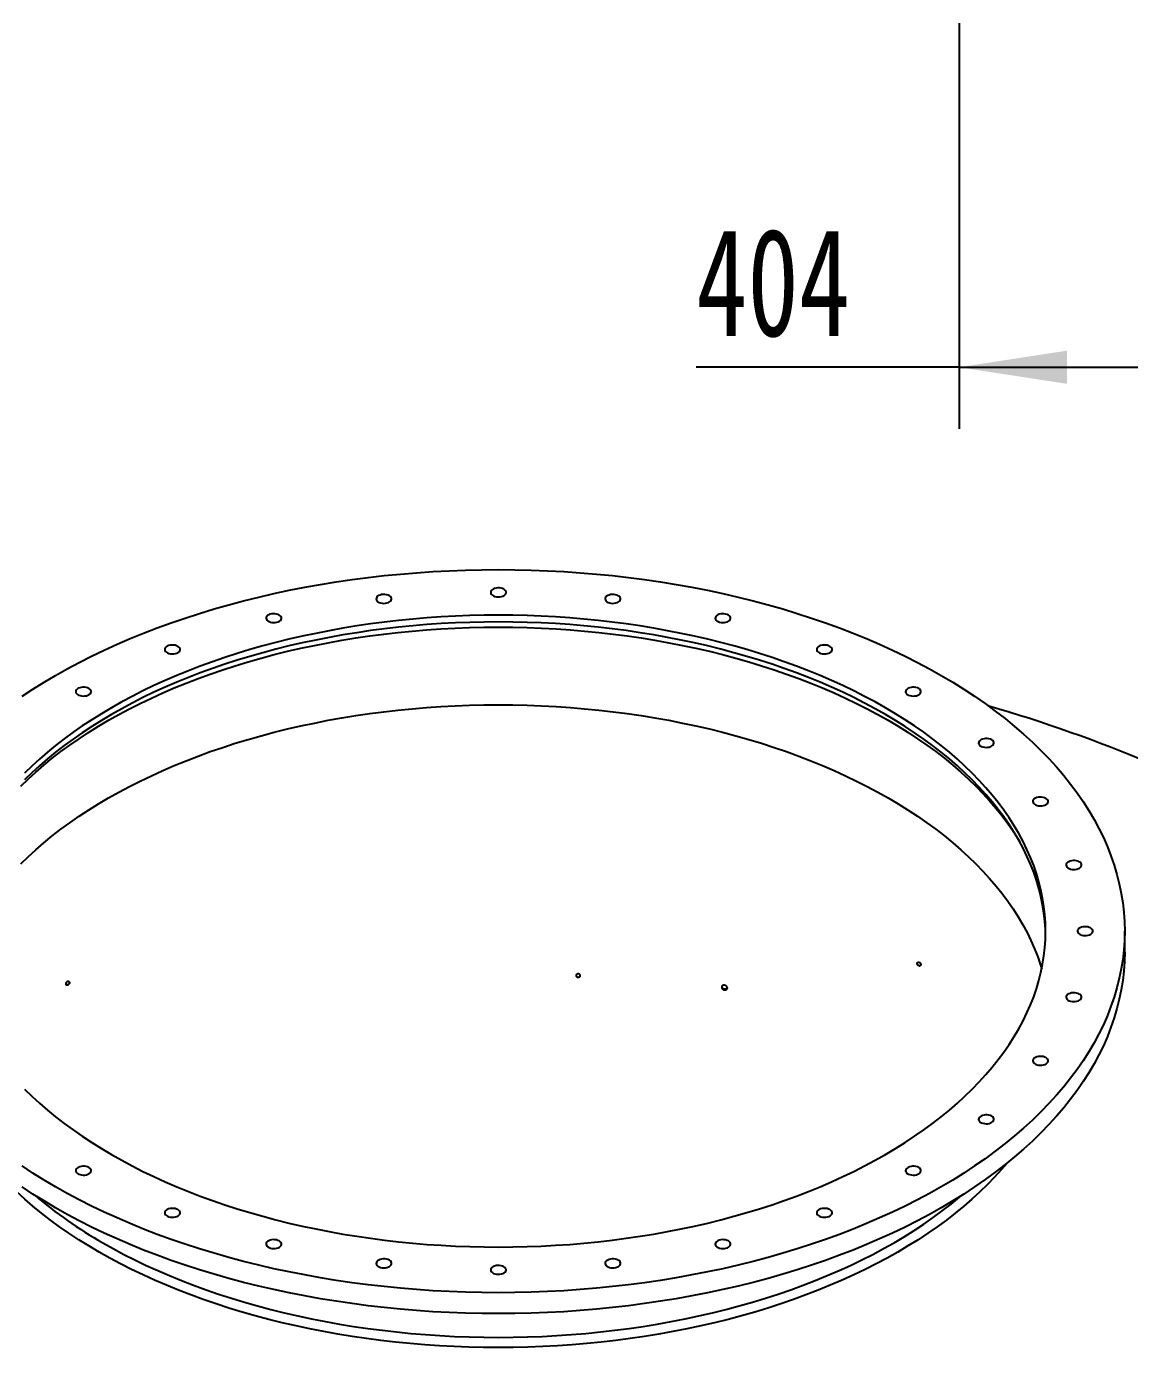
# Model space of a CAD drawing. Header units: millimetres. Extents: x 0 to 594, y 0 to 420.
# Drawn here: x 78.19 to 114.01, y 103.88 to 146.78 of the extents above; entities that cross this region are included whole.
import ezdxf

# ---------------------------------------------------------------- set-up
doc = ezdxf.new("R2010")
doc.units = ezdxf.units.MM
doc.layers.add('10', color=7, linetype='Continuous')
doc.styles.add('SLDTEXTSTYLE0', font='TXT', dxfattribs={"width": 0.7})
doc.dimstyles.new('SLDDIMSTYLE6', dxfattribs={"dimtxt": 3.5, "dimasz": 3.5, "dimexe": 0, "dimexo": 0.0625, "dimgap": 0.875, "dimtad": 2, "dimdec": 0, "dimlfac": 30, "dimrnd": 1e-09, "dimzin": 12, "dimdsep": 46, "dimtxsty": 'SLDTEXTSTYLE0', "dimsah": 1, "dimcen": 0.09, "dimadec": 0, "dimazin": 3, "dimtfac": 1, "dimtofl": 0, "dimtmove": 0, "dimatfit": 3, "dimfxl": 0, "dimfrac": 2, "dimtolj": 1, "dimtzin": 12, "dimarcsym": 0})

# ---------------------------------------------------------------- blocks, each defined once
blk = doc.blocks.new('_D_53')
at = {"layer": '10'}
for p, q in [((121.942, 150.389), (121.942, 133.711)), ((108.47, 146.879), (108.47, 133.711)), ((108.47, 135.711), (99.932, 135.711)), ((108.47, 135.711), (121.942, 135.711))]:
    blk.add_line(p, q, dxfattribs=at)
for points in [[(108.47, 135.711), (111.97, 135.172), (111.97, 136.249)], [(121.942, 135.711), (118.442, 136.249), (118.442, 135.172)]]:
    blk.add_solid(points, dxfattribs=at)
at = {"layer": '10', "insert": (99.932, 140.223), "char_height": 3.5, "attachment_point": 1, "style": 'SLDTEXTSTYLE0'}
blk.add_mtext('404', dxfattribs=at)

msp = doc.modelspace()

# ---------------------------------------------------------------- linework, layer by layer
at = {"color": 7, "linetype": 'Continuous', "lineweight": 25}
msp.add_line((113.8462, 116.723), (113.8462, 117.4034), dxfattribs=at)
at = {"color": 7, "linetype": 'Continuous', "lineweight": 25, "flags": 128}
for points in [[(78.0513, 125.0268), (78.4022, 125.2578), (78.7636, 125.4835), (79.135, 125.7036), (79.5163, 125.918), (79.9072, 126.1266), (80.3074, 126.3292), (80.7167, 126.5257), (81.1347, 126.716), (81.5612, 126.8998), (81.9959, 127.0772), (82.4385, 127.2479), (82.8887, 127.4119), (83.3462, 127.569), (83.8106, 127.7192), (84.2817, 127.8622), (84.7591, 127.9982), (85.2425, 128.1268), (85.7316, 128.2481), (86.226, 128.362), (86.7254, 128.4683), (87.2295, 128.5671), (87.7379, 128.6582), (88.2502, 128.7417), (88.7661, 128.8173), (89.2853, 128.8851), (89.8074, 128.9451), (90.332, 128.9971), (90.8588, 129.0412), (91.3874, 129.0773), (91.9175, 129.1054), (92.4487, 129.1255), (92.9806, 129.1376), (93.5128, 129.1416), (94.0451, 129.1376), (94.577, 129.1255), (95.1082, 129.1054), (95.6383, 129.0773), (96.1669, 129.0412), (96.6937, 128.9971), (97.2183, 128.9451), (97.7404, 128.8851), (98.2596, 128.8173), (98.7755, 128.7417), (99.2878, 128.6582), (99.7962, 128.5671), (100.3002, 128.4683), (100.7997, 128.362), (101.2941, 128.2481), (101.7832, 128.1268), (102.2666, 127.9982), (102.744, 127.8622), (103.2151, 127.7192), (103.6795, 127.569), (104.137, 127.4119), (104.5872, 127.2479), (105.0298, 127.0772), (105.4645, 126.8998), (105.891, 126.716), (106.309, 126.5257), (106.7183, 126.3292), (107.1185, 126.1266), (107.5094, 125.918), (107.8907, 125.7036), (108.2621, 125.4835), (108.6235, 125.2578), (108.9744, 125.0268), (109.3148, 124.7905), (109.6444, 124.5492), (109.9629, 124.303), (110.2701, 124.052), (110.5658, 123.7965), (110.8499, 123.5366), (111.122, 123.2725), (111.3821, 123.0044), (111.63, 122.7325), (111.8654, 122.4569), (112.0883, 122.1778), (112.2984, 121.8955), (112.4956, 121.61), (112.6799, 121.3217), (112.851, 121.0307), (113.0088, 120.7373), (113.1533, 120.4415), (113.2844, 120.1437), (113.4018, 119.8439), (113.5057, 119.5426), (113.5958, 119.2397), (113.6722, 118.9356), (113.7348, 118.6304), (113.7835, 118.3244), (113.8183, 118.0178), (113.8392, 117.7107), (113.8462, 117.4034), (113.8392, 117.0962), (113.8183, 116.7891), (113.7835, 116.4825), (113.7348, 116.1765), (113.6722, 115.8713), (113.5958, 115.5672), (113.5057, 115.2643), (113.4018, 114.9629), (113.2844, 114.6632), (113.1533, 114.3654), (113.0088, 114.0696), (112.851, 113.7761), (112.6799, 113.4852), (112.4956, 113.1969), (112.2984, 112.9114), (112.0883, 112.6291), (111.8654, 112.35), (111.63, 112.0744), (111.3821, 111.8025), (111.122, 111.5344), (110.8499, 111.2703), (110.5658, 111.0104), (110.2701, 110.7549), (109.9629, 110.5039), (109.6444, 110.2577), (109.3148, 110.0164), (108.9744, 109.7801), (108.6235, 109.5491), (108.2621, 109.3234), (107.8907, 109.1033), (107.5094, 108.8889), (107.1185, 108.6803), (106.7183, 108.4777), (106.309, 108.2812), (105.891, 108.0909), (105.4645, 107.9071), (105.0298, 107.7297), (104.5872, 107.559), (104.137, 107.395), (103.6795, 107.2379), (103.2151, 107.0877), (102.744, 106.9446), (102.2666, 106.8087), (101.7832, 106.6801), (101.2941, 106.5588), (100.7997, 106.4449), (100.3002, 106.3385), (99.7962, 106.2398), (99.2878, 106.1486), (98.7755, 106.0652), (98.2596, 105.9896), (97.7404, 105.9218), (97.2183, 105.8618), (96.6937, 105.8098), (96.1669, 105.7657), (95.6383, 105.7296), (95.1082, 105.7014), (94.577, 105.6813), (94.0451, 105.6693), (93.5128, 105.6653), (92.9806, 105.6693), (92.4487, 105.6813), (91.9175, 105.7014), (91.3874, 105.7296), (90.8588, 105.7657), (90.332, 105.8098), (89.8074, 105.8618), (89.2853, 105.9218), (88.7661, 105.9896), (88.2502, 106.0652), (87.7379, 106.1486), (87.2295, 106.2398), (86.7254, 106.3385), (86.226, 106.4449), (85.7316, 106.5588), (85.2425, 106.6801), (84.7591, 106.8087), (84.2817, 106.9446), (83.8106, 107.0877), (83.3462, 107.2379), (82.8887, 107.395), (82.4385, 107.559), (81.9959, 107.7297), (81.5612, 107.9071), (81.1347, 108.0909), (80.7167, 108.2812), (80.3074, 108.4777), (79.9072, 108.6803), (79.5163, 108.8889), (79.135, 109.1033)], [(89.9731, 128.2915), (89.931, 128.3111), (89.8826, 128.3249), (89.8301, 128.3325), (89.7761, 128.3333), (89.723, 128.3274), (89.6733, 128.3151), (89.6294, 128.2969), (89.5933, 128.2737), (89.5667, 128.2465), (89.5508, 128.2167), (89.5465, 128.1856), (89.5538, 128.1546), (89.5724, 128.1253), (89.6015, 128.099), (89.6397, 128.077), (89.6853, 128.0602), (89.736, 128.0494), (89.7896, 128.0452), (89.8435, 128.0477), (89.8952, 128.0569), (89.9422, 128.0722), (89.9825, 128.0931), (90.014, 128.1184), (90.0354, 128.1471), (90.0455, 128.1778), (90.0441, 128.2089), (90.031, 128.2392), (90.007, 128.2672), (89.9731, 128.2915)], [(93.6896, 128.5028), (93.6475, 128.5224), (93.5991, 128.5362), (93.5466, 128.5438), (93.4926, 128.5446), (93.4395, 128.5387), (93.3898, 128.5264), (93.3459, 128.5082), (93.3098, 128.485), (93.2832, 128.4578), (93.2673, 128.428), (93.2629, 128.3969), (93.2702, 128.3659), (93.2889, 128.3367), (93.318, 128.3104), (93.3562, 128.2883), (93.4018, 128.2715), (93.4525, 128.2607), (93.5061, 128.2565), (93.56, 128.259), (93.6116, 128.2682), (93.6587, 128.2836), (93.6989, 128.3044), (93.7305, 128.3297), (93.7518, 128.3584), (93.762, 128.3891), (93.7606, 128.4203), (93.7475, 128.4505), (93.7235, 128.4785), (93.6896, 128.5028)], [(97.4061, 128.2915), (97.364, 128.3111), (97.3155, 128.3249), (97.2631, 128.3325), (97.209, 128.3333), (97.1559, 128.3274), (97.1063, 128.3151), (97.0624, 128.2969), (97.0263, 128.2737), (96.9997, 128.2465), (96.9838, 128.2167), (96.9794, 128.1856), (96.9867, 128.1546), (97.0053, 128.1253), (97.0345, 128.099), (97.0727, 128.077), (97.1182, 128.0602), (97.169, 128.0494), (97.2225, 128.0452), (97.2764, 128.0477), (97.3281, 128.0569), (97.3752, 128.0722), (97.4154, 128.0931), (97.4469, 128.1184), (97.4683, 128.1471), (97.4785, 128.1778), (97.477, 128.2089), (97.464, 128.2392), (97.44, 128.2672), (97.4061, 128.2915)], [(106.0758, 124.6559), (105.7426, 124.8432), (105.4011, 125.0255), (105.0514, 125.2025), (104.6938, 125.3742), (104.3285, 125.5405), (103.9558, 125.7011), (103.576, 125.8561), (103.1893, 126.0053), (102.7959, 126.1485), (102.3962, 126.2858), (101.9904, 126.417), (101.5787, 126.542), (101.1616, 126.6608), (100.7392, 126.7732), (100.3119, 126.8792), (99.8798, 126.9787), (99.4435, 127.0716), (99.003, 127.1579), (98.5588, 127.2376), (98.1112, 127.3104), (97.6604, 127.3765), (97.2067, 127.4358), (96.7506, 127.4882), (96.2922, 127.5336), (95.8319, 127.5722), (95.37, 127.6037), (94.9068, 127.6283), (94.4427, 127.6459), (93.9779, 127.6564), (93.5128, 127.6599), (93.0478, 127.6564), (92.583, 127.6459), (92.1189, 127.6283), (91.6557, 127.6037), (91.1938, 127.5722), (90.7335, 127.5336), (90.2751, 127.4882), (89.8189, 127.4358), (89.3653, 127.3765), (88.9145, 127.3104), (88.4668, 127.2376), (88.0226, 127.1579), (87.5822, 127.0716), (87.1458, 126.9787), (86.7138, 126.8792), (86.2865, 126.7732), (85.8641, 126.6608), (85.4469, 126.542), (85.0353, 126.417), (84.6295, 126.2858), (84.2298, 126.1485), (83.8364, 126.0053), (83.4497, 125.8561), (83.0699, 125.7011), (82.6972, 125.5405), (82.3319, 125.3742), (81.9743, 125.2025), (81.6246, 125.0255), (81.2831, 124.8432), (80.9499, 124.6559), (80.6254, 124.4635), (80.3096, 124.2664), (80.003, 124.0645), (79.7055, 123.8581), (79.4176, 123.6472), (79.1393, 123.4321), (78.8709, 123.2128), (78.6125, 122.9895), (78.3643, 122.7624), (78.1265, 122.5317)], [(106.0758, 124.4381), (105.7426, 124.6255), (105.4011, 124.8078), (105.0514, 124.9848), (104.6938, 125.1565), (104.3285, 125.3227), (103.9558, 125.4834), (103.576, 125.6383), (103.1893, 125.7875), (102.7959, 125.9308), (102.3962, 126.0681), (101.9904, 126.1993), (101.5787, 126.3243), (101.1616, 126.443), (100.7392, 126.5555), (100.3119, 126.6615), (99.8798, 126.761), (99.4435, 126.8539), (99.003, 126.9402), (98.5588, 127.0198), (98.1112, 127.0927), (97.6604, 127.1588), (97.2067, 127.2181), (96.7506, 127.2704), (96.2922, 127.3159), (95.8319, 127.3544), (95.37, 127.386), (94.9068, 127.4106), (94.4427, 127.4281), (93.9779, 127.4387), (93.5128, 127.4422), (93.0478, 127.4387), (92.583, 127.4281), (92.1189, 127.4106), (91.6557, 127.386), (91.1938, 127.3544), (90.7335, 127.3159), (90.2751, 127.2704), (89.8189, 127.2181), (89.3653, 127.1588), (88.9145, 127.0927), (88.4668, 127.0198), (88.0226, 126.9402), (87.5822, 126.8539), (87.1458, 126.761), (86.7138, 126.6615), (86.2865, 126.5555), (85.8641, 126.443), (85.4469, 126.3243), (85.0353, 126.1993), (84.6295, 126.0681), (84.2298, 125.9308), (83.8364, 125.7875), (83.4497, 125.6383), (83.0699, 125.4834), (82.6972, 125.3227), (82.3319, 125.1565), (81.9743, 124.9848), (81.6246, 124.8078), (81.2831, 124.6255), (80.9499, 124.4381), (80.6254, 124.2458), (80.3096, 124.0486), (80.003, 123.8468), (79.7055, 123.6403), (79.4176, 123.4295), (79.1393, 123.2143), (78.8709, 122.995), (78.6125, 122.7718), (78.3643, 122.5447), (78.1265, 122.3139)], [(86.3995, 127.6657), (86.3574, 127.6853), (86.3089, 127.6991), (86.2565, 127.7067), (86.2024, 127.7075), (86.1493, 127.7016), (86.0997, 127.6893), (86.0558, 127.6711), (86.0197, 127.6478), (85.9931, 127.6207), (85.9772, 127.5909), (85.9728, 127.5597), (85.9801, 127.5288), (85.9988, 127.4995), (86.0279, 127.4732), (86.0661, 127.4512), (86.1116, 127.4344), (86.1624, 127.4236), (86.216, 127.4194), (86.2698, 127.4219), (86.3215, 127.4311), (86.3686, 127.4464), (86.4088, 127.4673), (86.4403, 127.4926), (86.4617, 127.5213), (86.4719, 127.5519), (86.4704, 127.5831), (86.4574, 127.6134), (86.4334, 127.6414), (86.3995, 127.6657)], [(100.9797, 127.6657), (100.9376, 127.6853), (100.8892, 127.6991), (100.8367, 127.7067), (100.7827, 127.7075), (100.7296, 127.7016), (100.6799, 127.6893), (100.636, 127.6711), (100.5999, 127.6478), (100.5733, 127.6207), (100.5574, 127.5909), (100.5531, 127.5597), (100.5604, 127.5288), (100.579, 127.4995), (100.6081, 127.4732), (100.6463, 127.4512), (100.6919, 127.4344), (100.7426, 127.4236), (100.7962, 127.4194), (100.8501, 127.4219), (100.9018, 127.4311), (100.9488, 127.4464), (100.989, 127.4673), (101.0206, 127.4926), (101.0419, 127.5213), (101.0521, 127.5519), (101.0507, 127.5831), (101.0376, 127.6134), (101.0136, 127.6414), (100.9797, 127.6657)], [(78.011, 122.1075), (78.2506, 122.34), (78.5006, 122.5687), (78.761, 122.7937), (79.0314, 123.0146), (79.3118, 123.2313), (79.6019, 123.4438), (79.9016, 123.6518), (80.2105, 123.8552), (80.5286, 124.0538), (80.8556, 124.2476), (81.1913, 124.4364), (81.5354, 124.62), (81.8877, 124.7984), (82.248, 124.9713), (82.616, 125.1388), (82.9915, 125.3007), (83.3742, 125.4568), (83.7638, 125.6071), (84.1601, 125.7515), (84.5628, 125.8898), (84.9717, 126.022), (85.3864, 126.1479), (85.8067, 126.2676), (86.2323, 126.3808), (86.6628, 126.4876), (87.0981, 126.5878), (87.5377, 126.6815), (87.9814, 126.7684), (88.429, 126.8487), (88.88, 126.9221), (89.3342, 126.9887), (89.7912, 127.0484), (90.2508, 127.1012), (90.7127, 127.147), (91.1764, 127.1858), (91.6418, 127.2176), (92.1084, 127.2423), (92.576, 127.26), (93.0443, 127.2706), (93.5128, 127.2742), (93.9814, 127.2706), (94.4497, 127.26), (94.9173, 127.2423), (95.3839, 127.2176), (95.8493, 127.1858), (96.313, 127.147), (96.7749, 127.1012), (97.2345, 127.0484), (97.6915, 126.9887), (98.1457, 126.9221), (98.5967, 126.8487), (99.0442, 126.7684), (99.488, 126.6815), (99.9276, 126.5878), (100.3629, 126.4876), (100.7934, 126.3808), (101.219, 126.2676), (101.6393, 126.1479), (102.054, 126.022), (102.4628, 125.8898), (102.8656, 125.7515), (103.2619, 125.6071), (103.6515, 125.4568), (104.0342, 125.3007), (104.4097, 125.1388), (104.7777, 124.9713), (105.138, 124.7984), (105.4903, 124.62), (105.8344, 124.4364), (106.1701, 124.2476)], [(83.106, 126.6494), (83.0639, 126.669), (83.0154, 126.6829), (82.963, 126.6904), (82.9089, 126.6912), (82.8558, 126.6854), (82.8062, 126.673), (82.7623, 126.6548), (82.7262, 126.6316), (82.6996, 126.6044), (82.6837, 126.5746), (82.6793, 126.5435), (82.6866, 126.5126), (82.7053, 126.4833), (82.7344, 126.457), (82.7726, 126.4349), (82.8182, 126.4181), (82.8689, 126.4073), (82.9225, 126.4031), (82.9763, 126.4057), (83.028, 126.4148), (83.0751, 126.4302), (83.1153, 126.451), (83.1469, 126.4764), (83.1682, 126.505), (83.1784, 126.5357), (83.1769, 126.5669), (83.1639, 126.5972), (83.1399, 126.6251), (83.106, 126.6494)], [(104.2732, 126.6494), (104.2311, 126.669), (104.1827, 126.6829), (104.1302, 126.6904), (104.0762, 126.6912), (104.0231, 126.6854), (103.9734, 126.673), (103.9295, 126.6548), (103.8934, 126.6316), (103.8668, 126.6044), (103.8509, 126.5746), (103.8465, 126.5435), (103.8538, 126.5126), (103.8725, 126.4833), (103.9016, 126.457), (103.9398, 126.4349), (103.9854, 126.4181), (104.0361, 126.4073), (104.0897, 126.4031), (104.1436, 126.4057), (104.1952, 126.4148), (104.2423, 126.4302), (104.2825, 126.451), (104.3141, 126.4764), (104.3354, 126.505), (104.3456, 126.5357), (104.3442, 126.5669), (104.3311, 126.5972), (104.3071, 126.6251), (104.2732, 126.6494)], [(80.2192, 125.2818), (80.1771, 125.3013), (80.1287, 125.3152), (80.0762, 125.3227), (80.0222, 125.3236), (79.9691, 125.3177), (79.9194, 125.3054), (79.8755, 125.2872), (79.8394, 125.2639), (79.8128, 125.2368), (79.7969, 125.2069), (79.7925, 125.1758), (79.7998, 125.1449), (79.8185, 125.1156), (79.8476, 125.0893), (79.8858, 125.0672), (79.9314, 125.0504), (79.9821, 125.0397), (80.0357, 125.0355), (80.0896, 125.038), (80.1412, 125.0472), (80.1883, 125.0625), (80.2285, 125.0834), (80.2601, 125.1087), (80.2814, 125.1374), (80.2916, 125.168), (80.2902, 125.1992), (80.2771, 125.2295), (80.2531, 125.2575), (80.2192, 125.2818)], [(107.16, 125.2818), (107.1179, 125.3013), (107.0694, 125.3152), (107.017, 125.3227), (106.9629, 125.3236), (106.9098, 125.3177), (106.8602, 125.3054), (106.8163, 125.2872), (106.7802, 125.2639), (106.7536, 125.2368), (106.7377, 125.2069), (106.7333, 125.1758), (106.7406, 125.1449), (106.7593, 125.1156), (106.7884, 125.0893), (106.8266, 125.0672), (106.8721, 125.0504), (106.9229, 125.0397), (106.9765, 125.0355), (107.0303, 125.038), (107.082, 125.0472), (107.1291, 125.0625), (107.1693, 125.0834), (107.2009, 125.1087), (107.2222, 125.1374), (107.2324, 125.168), (107.2309, 125.1992), (107.2179, 125.2295), (107.1939, 125.2575), (107.16, 125.2818)], [(78.011, 119.5866), (78.2506, 119.8191), (78.5006, 120.0478), (78.761, 120.2728), (79.0314, 120.4937), (79.3118, 120.7104), (79.6019, 120.9229), (79.9016, 121.1309), (80.2105, 121.3343), (80.5286, 121.5329), (80.8556, 121.7267), (81.1913, 121.9155), (81.5354, 122.0991), (81.8877, 122.2775), (82.248, 122.4504), (82.616, 122.6179), (82.9915, 122.7798), (83.3742, 122.9359), (83.7638, 123.0862), (84.1601, 123.2306), (84.5628, 123.3689), (84.9717, 123.5011), (85.3864, 123.627), (85.8067, 123.7467), (86.2323, 123.8599), (86.6628, 123.9667), (87.0981, 124.0669), (87.5377, 124.1606), (87.9814, 124.2475), (88.429, 124.3278), (88.88, 124.4012), (89.3342, 124.4678), (89.7912, 124.5275), (90.2508, 124.5803), (90.7127, 124.6261), (91.1764, 124.6649), (91.6418, 124.6967), (92.1084, 124.7214), (92.576, 124.7391), (93.0443, 124.7497), (93.5128, 124.7533), (93.9814, 124.7497), (94.4497, 124.7391), (94.9173, 124.7214), (95.3839, 124.6967), (95.8493, 124.6649), (96.313, 124.6261), (96.7749, 124.5803), (97.2345, 124.5275), (97.6915, 124.4678), (98.1457, 124.4012), (98.5967, 124.3278), (99.0442, 124.2475), (99.488, 124.1606), (99.9276, 124.0669), (100.3629, 123.9667), (100.7934, 123.8599), (101.219, 123.7467), (101.6393, 123.627), (102.054, 123.5011), (102.4628, 123.3689), (102.8656, 123.2306), (103.2619, 123.0862), (103.6515, 122.9359), (104.0342, 122.7798), (104.4097, 122.6179), (104.7777, 122.4504), (105.138, 122.2775), (105.4903, 122.0991), (105.8344, 121.9155), (106.1701, 121.7267), (106.497, 121.5329), (106.8151, 121.3343), (107.1241, 121.1309), (107.4238, 120.9229), (107.7139, 120.7104), (107.9942, 120.4937), (108.2647, 120.2728), (108.525, 120.0478), (108.7751, 119.8191), (109.0147, 119.5866), (109.2437, 119.3505), (109.4619, 119.1111), (109.6691, 118.8685), (109.8653, 118.6228), (110.0503, 118.3743), (110.2239, 118.123), (110.3861, 117.8692), (110.5368, 117.6131), (110.6757, 117.3547), (110.8029, 117.0943), (110.9183, 116.8321), (111.0217, 116.5683), (111.1131, 116.303), (111.1521, 116.1772)], [(78.1265, 112.2752), (78.3643, 112.0444), (78.6125, 111.8174), (78.8709, 111.5941), (79.1393, 111.3748), (79.4176, 111.1597), (79.7055, 110.9488), (80.003, 110.7424), (80.3096, 110.5405), (80.6254, 110.3434), (80.9499, 110.151), (81.2831, 109.9637), (81.6246, 109.7814), (81.9743, 109.6044), (82.3319, 109.4327), (82.6972, 109.2664), (83.0699, 109.1058), (83.4497, 108.9508), (83.8364, 108.8016), (84.2298, 108.6584), (84.6295, 108.5211), (85.0353, 108.3899), (85.4469, 108.2649), (85.8641, 108.1461), (86.2865, 108.0337), (86.7138, 107.9277), (87.1458, 107.8282), (87.5822, 107.7353), (88.0226, 107.649), (88.4668, 107.5693), (88.9145, 107.4964), (89.3653, 107.4304), (89.8189, 107.3711), (90.2751, 107.3187), (90.7335, 107.2732), (91.1938, 107.2347), (91.6557, 107.2032), (92.1189, 107.1786), (92.583, 107.161), (93.0478, 107.1505), (93.5128, 107.147), (93.9779, 107.1505), (94.4427, 107.161), (94.9068, 107.1786), (95.37, 107.2032), (95.8319, 107.2347), (96.2922, 107.2732), (96.7506, 107.3187), (97.2067, 107.3711), (97.6604, 107.4304), (98.1112, 107.4964), (98.5588, 107.5693), (99.003, 107.649), (99.4435, 107.7353), (99.8798, 107.8282), (100.3119, 107.9277), (100.7392, 108.0337), (101.1616, 108.1461), (101.5787, 108.2649), (101.9904, 108.3899), (102.3962, 108.5211), (102.7959, 108.6584), (103.1893, 108.8016), (103.576, 108.9508), (103.9558, 109.1058), (104.3285, 109.2664), (104.6938, 109.4327), (105.0514, 109.6044), (105.4011, 109.7814), (105.7426, 109.9637), (106.0758, 110.151), (106.4003, 110.3434), (106.716, 110.5405), (107.0227, 110.7424), (107.3201, 110.9488), (107.6081, 111.1597), (107.8864, 111.3748), (108.1548, 111.5941), (108.4132, 111.8174), (108.6614, 112.0444), (108.8992, 112.2752), (109.1265, 112.5095), (109.3431, 112.7471), (109.5488, 112.9879), (109.7435, 113.2318), (109.9271, 113.4785), (110.0995, 113.7279), (110.2604, 113.9798), (110.4099, 114.234), (110.5479, 114.4904), (110.6741, 114.7489), (110.7886, 115.0091), (110.8913, 115.271), (110.982, 115.5343), (111.0608, 115.799), (111.1275, 116.0647), (111.1822, 116.3314), (111.2247, 116.5987), (111.2552, 116.8667), (111.2734, 117.135), (111.2795, 117.4034), (111.2734, 117.6719), (111.2552, 117.9402), (111.2247, 118.2082), (111.1822, 118.4755), (111.1275, 118.7422), (111.0608, 119.0079), (110.982, 119.2725), (110.8913, 119.5359), (110.7886, 119.7978), (110.6741, 120.058), (110.5479, 120.3164), (110.4099, 120.5729), (110.2604, 120.8271), (110.0995, 121.079), (109.9271, 121.3284), (109.7435, 121.5751), (109.5488, 121.819), (109.3431, 122.0598), (109.1265, 122.2974), (108.8992, 122.5317), (108.6614, 122.7624), (108.4132, 122.9895), (108.1548, 123.2128), (107.8864, 123.4321), (107.6081, 123.6472), (107.3201, 123.8581), (107.0227, 124.0645), (106.716, 124.2664), (106.4003, 124.4635), (106.0758, 124.6559)], [(111.2785, 117.2946), (111.2734, 117.4542), (111.2552, 117.7225), (111.2247, 117.9904), (111.1822, 118.2578), (111.1275, 118.5244), (111.0608, 118.7902), (110.982, 119.0548), (110.8913, 119.3181), (110.7886, 119.58), (110.6741, 119.8403), (110.5479, 120.0987), (110.4099, 120.3551), (110.2604, 120.6094), (110.0995, 120.8613), (109.9271, 121.1107), (109.7435, 121.3574), (109.5488, 121.6012), (109.3431, 121.842), (109.1265, 122.0797), (108.8992, 122.3139), (108.6614, 122.5447), (108.4132, 122.7718), (108.1548, 122.995), (107.8864, 123.2143), (107.6081, 123.4295), (107.3201, 123.6403), (107.0227, 123.8468), (106.716, 124.0486), (106.4003, 124.2458), (106.0758, 124.4381)], [(106.1701, 124.2476), (106.497, 124.0538), (106.8151, 123.8552), (107.1241, 123.6518), (107.4238, 123.4438), (107.7139, 123.2313), (107.9942, 123.0146), (108.2647, 122.7937), (108.525, 122.5687), (108.7751, 122.34), (109.0147, 122.1075), (109.2437, 121.8714), (109.4619, 121.632), (109.6691, 121.3894), (109.8653, 121.1437), (110.0503, 120.8952), (110.2239, 120.6439), (110.3861, 120.3901), (110.4417, 120.2981)], [(109.5291, 123.6153), (109.487, 123.6348), (109.4385, 123.6487), (109.3861, 123.6562), (109.332, 123.6571), (109.279, 123.6512), (109.2293, 123.6389), (109.1854, 123.6207), (109.1493, 123.5974), (109.1227, 123.5703), (109.1068, 123.5404), (109.1024, 123.5093), (109.1097, 123.4784), (109.1284, 123.4491), (109.1575, 123.4228), (109.1957, 123.4007), (109.2413, 123.3839), (109.292, 123.3732), (109.3456, 123.369), (109.3994, 123.3715), (109.4511, 123.3807), (109.4982, 123.396), (109.5384, 123.4169), (109.57, 123.4422), (109.5913, 123.4709), (109.6015, 123.5015), (109.6, 123.5327), (109.587, 123.563), (109.563, 123.591), (109.5291, 123.6153)], [(111.2895, 121.714), (111.2474, 121.7335), (111.199, 121.7474), (111.1465, 121.7549), (111.0925, 121.7558), (111.0394, 121.7499), (110.9897, 121.7376), (110.9458, 121.7194), (110.9097, 121.6961), (110.8831, 121.669), (110.8672, 121.6391), (110.8628, 121.608), (110.8701, 121.5771), (110.8888, 121.5478), (110.9179, 121.5215), (110.9561, 121.4995), (111.0017, 121.4826), (111.0524, 121.4719), (111.106, 121.4677), (111.1599, 121.4702), (111.2115, 121.4794), (111.2586, 121.4947), (111.2988, 121.5156), (111.3304, 121.5409), (111.3517, 121.5696), (111.3619, 121.6002), (111.3605, 121.6314), (111.3474, 121.6617), (111.3234, 121.6897), (111.2895, 121.714)], [(112.3736, 119.651), (112.3314, 119.6705), (112.283, 119.6844), (112.2306, 119.6919), (112.1765, 119.6928), (112.1234, 119.6869), (112.0738, 119.6746), (112.0299, 119.6563), (111.9938, 119.6331), (111.9671, 119.6059), (111.9513, 119.5761), (111.9469, 119.545), (111.9542, 119.5141), (111.9728, 119.4848), (112.0019, 119.4585), (112.0402, 119.4364), (112.0857, 119.4196), (112.1365, 119.4089), (112.19, 119.4046), (112.2439, 119.4072), (112.2956, 119.4163), (112.3427, 119.4317), (112.3829, 119.4525), (112.4144, 119.4779), (112.4358, 119.5066), (112.446, 119.5372), (112.4445, 119.5684), (112.4315, 119.5987), (112.4074, 119.6266), (112.3736, 119.651)], [(112.7396, 117.5055), (112.6975, 117.525), (112.6491, 117.5389), (112.5966, 117.5464), (112.5426, 117.5473), (112.4895, 117.5414), (112.4398, 117.5291), (112.3959, 117.5109), (112.3598, 117.4876), (112.3332, 117.4605), (112.3173, 117.4306), (112.3129, 117.3995), (112.3202, 117.3686), (112.3389, 117.3393), (112.368, 117.313), (112.4062, 117.291), (112.4518, 117.2741), (112.5025, 117.2634), (112.5561, 117.2592), (112.61, 117.2617), (112.6616, 117.2709), (112.7087, 117.2862), (112.7489, 117.3071), (112.7805, 117.3324), (112.8018, 117.3611), (112.812, 117.3917), (112.8106, 117.4229), (112.7975, 117.4532), (112.7735, 117.4812), (112.7396, 117.5055)], [(113.8462, 116.723), (113.8392, 116.4157), (113.8183, 116.1087), (113.7835, 115.802), (113.7348, 115.496), (113.6722, 115.1909), (113.5958, 114.8867), (113.5057, 114.5839), (113.4018, 114.2825), (113.2844, 113.9828), (113.1533, 113.6849), (113.0088, 113.3892), (112.851, 113.0957), (112.6799, 112.8047), (112.4956, 112.5164), (112.2984, 112.231), (112.0883, 111.9486), (111.8654, 111.6696), (111.63, 111.394), (111.3821, 111.122), (111.122, 110.8539), (110.8499, 110.5898), (110.5658, 110.3299), (110.2701, 110.0744), (109.9629, 109.8235), (109.6444, 109.5772), (109.3148, 109.3359), (108.9744, 109.0997), (108.6235, 108.8686), (108.2621, 108.643), (107.8907, 108.4228), (107.5094, 108.2084), (107.1185, 107.9998), (106.7183, 107.7972), (106.309, 107.6007), (105.891, 107.4105), (105.4645, 107.2266), (105.0298, 107.0493), (104.5872, 106.8785), (104.137, 106.7146), (103.6795, 106.5574), (103.2151, 106.4073), (102.744, 106.2642), (102.2666, 106.1283), (101.7832, 105.9996), (101.2941, 105.8783), (100.7997, 105.7645), (100.3002, 105.6581), (99.7962, 105.5593), (99.2878, 105.4682), (98.7755, 105.3848), (98.2596, 105.3091), (97.7404, 105.2413), (97.2183, 105.1814), (96.6937, 105.1293), (96.1669, 105.0852), (95.6383, 105.0491), (95.1082, 105.021), (94.577, 105.0009), (94.0451, 104.9888), (93.5128, 104.9848), (92.9806, 104.9888), (92.4487, 105.0009), (91.9175, 105.021), (91.3874, 105.0491), (90.8588, 105.0852), (90.332, 105.1293), (89.8074, 105.1814), (89.2853, 105.2413), (88.7661, 105.3091), (88.2502, 105.3848), (87.7379, 105.4682), (87.2295, 105.5593), (86.7254, 105.6581), (86.226, 105.7645), (85.7316, 105.8783), (85.2425, 105.9996), (84.7591, 106.1283), (84.2817, 106.2642), (83.8106, 106.4073), (83.3462, 106.5574), (82.8887, 106.7146), (82.4385, 106.8785), (81.9959, 107.0493), (81.5612, 107.2266), (81.1347, 107.4105), (80.7167, 107.6007), (80.3074, 107.7972), (79.9072, 107.9998), (79.5163, 108.2084), (79.135, 108.4228)], [(107.1693, 116.2818), (107.1458, 116.2916), (107.1258, 116.3083), (107.1125, 116.3291), (107.1078, 116.3511), (107.1125, 116.3708), (107.1154, 116.3754)], [(79.5815, 115.7512), (79.5846, 115.7462), (79.5893, 115.7265), (79.5846, 115.7045), (79.5713, 115.6835), (79.5515, 115.6668), (79.5281, 115.6568)], [(100.9451, 115.5586), (100.9427, 115.5531), (100.9257, 115.5323), (100.9001, 115.5193), (100.8691, 115.5157), (100.8371, 115.5221), (100.8083, 115.5376), (100.7866, 115.5601), (100.775, 115.5866), (100.775, 115.6134), (100.7786, 115.624)], [(112.3736, 115.36), (112.3314, 115.3796), (112.283, 115.3934), (112.2306, 115.401), (112.1765, 115.4018), (112.1234, 115.3959), (112.0738, 115.3836), (112.0299, 115.3654), (111.9938, 115.3422), (111.9671, 115.315), (111.9513, 115.2852), (111.9469, 115.2541), (111.9542, 115.2231), (111.9728, 115.1938), (112.0019, 115.1676), (112.0402, 115.1455), (112.0857, 115.1287), (112.1365, 115.1179), (112.19, 115.1137), (112.2439, 115.1162), (112.2956, 115.1254), (112.3427, 115.1408), (112.3829, 115.1616), (112.4144, 115.1869), (112.4358, 115.2156), (112.446, 115.2463), (112.4445, 115.2775), (112.4315, 115.3077), (112.4074, 115.3357), (112.3736, 115.36)], [(111.2895, 113.297), (111.2474, 113.3166), (111.199, 113.3304), (111.1465, 113.3379), (111.0925, 113.3388), (111.0394, 113.3329), (110.9897, 113.3206), (110.9458, 113.3024), (110.9097, 113.2791), (110.8831, 113.252), (110.8672, 113.2221), (110.8628, 113.191), (110.8701, 113.1601), (110.8888, 113.1308), (110.9179, 113.1045), (110.9561, 113.0825), (111.0017, 113.0657), (111.0524, 113.0549), (111.106, 113.0507), (111.1599, 113.0532), (111.2115, 113.0624), (111.2586, 113.0777), (111.2988, 113.0986), (111.3304, 113.1239), (111.3517, 113.1526), (111.3619, 113.1832), (111.3605, 113.2144), (111.3474, 113.2447), (111.3234, 113.2727), (111.2895, 113.297)], [(109.5291, 111.3957), (109.487, 111.4153), (109.4385, 111.4291), (109.3861, 111.4367), (109.332, 111.4375), (109.279, 111.4316), (109.2293, 111.4193), (109.1854, 111.4011), (109.1493, 111.3779), (109.1227, 111.3507), (109.1068, 111.3209), (109.1024, 111.2897), (109.1097, 111.2588), (109.1284, 111.2295), (109.1575, 111.2032), (109.1957, 111.1812), (109.2413, 111.1644), (109.292, 111.1536), (109.3456, 111.1494), (109.3994, 111.1519), (109.4511, 111.1611), (109.4982, 111.1764), (109.5384, 111.1973), (109.57, 111.2226), (109.5913, 111.2513), (109.6015, 111.2819), (109.6, 111.3131), (109.587, 111.3434), (109.563, 111.3714), (109.5291, 111.3957)], [(79.135, 109.1033), (78.7636, 109.3234), (78.4022, 109.5491), (78.0513, 109.7801)], [(80.2192, 109.7292), (80.1771, 109.7488), (80.1287, 109.7626), (80.0762, 109.7702), (80.0222, 109.771), (79.9691, 109.7651), (79.9194, 109.7528), (79.8755, 109.7346), (79.8394, 109.7114), (79.8128, 109.6842), (79.7969, 109.6544), (79.7925, 109.6232), (79.7998, 109.5923), (79.8185, 109.563), (79.8476, 109.5367), (79.8858, 109.5147), (79.9314, 109.4979), (79.9821, 109.4871), (80.0357, 109.4829), (80.0896, 109.4854), (80.1412, 109.4946), (80.1883, 109.5099), (80.2285, 109.5308), (80.2601, 109.5561), (80.2814, 109.5848), (80.2916, 109.6154), (80.2902, 109.6466), (80.2771, 109.6769), (80.2531, 109.7049), (80.2192, 109.7292)], [(107.16, 109.7292), (107.1179, 109.7488), (107.0694, 109.7626), (107.017, 109.7702), (106.9629, 109.771), (106.9098, 109.7651), (106.8602, 109.7528), (106.8163, 109.7346), (106.7802, 109.7114), (106.7536, 109.6842), (106.7377, 109.6544), (106.7333, 109.6232), (106.7406, 109.5923), (106.7593, 109.563), (106.7884, 109.5367), (106.8266, 109.5147), (106.8721, 109.4979), (106.9229, 109.4871), (106.9765, 109.4829), (107.0303, 109.4854), (107.082, 109.4946), (107.1291, 109.5099), (107.1693, 109.5308), (107.2009, 109.5561), (107.2222, 109.5848), (107.2324, 109.6154), (107.2309, 109.6466), (107.2179, 109.6769), (107.1939, 109.7049), (107.16, 109.7292)], [(79.135, 108.4228), (78.7636, 108.643), (78.4022, 108.8686), (78.0513, 109.0997)], [(83.106, 108.3615), (83.0639, 108.3811), (83.0154, 108.395), (82.963, 108.4025), (82.9089, 108.4033), (82.8558, 108.3975), (82.8062, 108.3851), (82.7623, 108.3669), (82.7262, 108.3437), (82.6996, 108.3165), (82.6837, 108.2867), (82.6793, 108.2556), (82.6866, 108.2247), (82.7053, 108.1954), (82.7344, 108.1691), (82.7726, 108.147), (82.8182, 108.1302), (82.8689, 108.1194), (82.9225, 108.1152), (82.9763, 108.1178), (83.028, 108.1269), (83.0751, 108.1423), (83.1153, 108.1631), (83.1469, 108.1885), (83.1682, 108.2171), (83.1784, 108.2478), (83.1769, 108.279), (83.1639, 108.3093), (83.1399, 108.3372), (83.106, 108.3615)], [(104.2732, 108.3615), (104.2311, 108.3811), (104.1827, 108.395), (104.1302, 108.4025), (104.0762, 108.4033), (104.0231, 108.3975), (103.9734, 108.3851), (103.9295, 108.3669), (103.8934, 108.3437), (103.8668, 108.3165), (103.8509, 108.2867), (103.8465, 108.2556), (103.8538, 108.2247), (103.8725, 108.1954), (103.9016, 108.1691), (103.9398, 108.147), (103.9854, 108.1302), (104.0361, 108.1194), (104.0897, 108.1152), (104.1436, 108.1178), (104.1952, 108.1269), (104.2423, 108.1423), (104.2825, 108.1631), (104.3141, 108.1885), (104.3354, 108.2171), (104.3456, 108.2478), (104.3442, 108.279), (104.3311, 108.3093), (104.3071, 108.3372), (104.2732, 108.3615)], [(86.3995, 107.3453), (86.3574, 107.3648), (86.3089, 107.3787), (86.2565, 107.3862), (86.2024, 107.3871), (86.1493, 107.3812), (86.0997, 107.3689), (86.0558, 107.3507), (86.0197, 107.3274), (85.9931, 107.3003), (85.9772, 107.2704), (85.9728, 107.2393), (85.9801, 107.2084), (85.9988, 107.1791), (86.0279, 107.1528), (86.0661, 107.1307), (86.1116, 107.1139), (86.1624, 107.1032), (86.216, 107.099), (86.2698, 107.1015), (86.3215, 107.1107), (86.3686, 107.126), (86.4088, 107.1469), (86.4403, 107.1722), (86.4617, 107.2009), (86.4719, 107.2315), (86.4704, 107.2627), (86.4574, 107.293), (86.4334, 107.321), (86.3995, 107.3453)], [(100.9797, 107.3453), (100.9376, 107.3648), (100.8892, 107.3787), (100.8367, 107.3862), (100.7827, 107.3871), (100.7296, 107.3812), (100.6799, 107.3689), (100.636, 107.3507), (100.5999, 107.3274), (100.5733, 107.3003), (100.5574, 107.2704), (100.5531, 107.2393), (100.5604, 107.2084), (100.579, 107.1791), (100.6081, 107.1528), (100.6463, 107.1307), (100.6919, 107.1139), (100.7426, 107.1032), (100.7962, 107.099), (100.8501, 107.1015), (100.9018, 107.1107), (100.9488, 107.126), (100.989, 107.1469), (101.0206, 107.1722), (101.0419, 107.2009), (101.0521, 107.2315), (101.0507, 107.2627), (101.0376, 107.293), (101.0136, 107.321), (100.9797, 107.3453)], [(89.9731, 106.7195), (89.931, 106.739), (89.8826, 106.7529), (89.8301, 106.7604), (89.7761, 106.7613), (89.723, 106.7554), (89.6733, 106.7431), (89.6294, 106.7249), (89.5933, 106.7016), (89.5667, 106.6745), (89.5508, 106.6446), (89.5465, 106.6135), (89.5538, 106.5826), (89.5724, 106.5533), (89.6015, 106.527), (89.6397, 106.5049), (89.6853, 106.4881), (89.736, 106.4774), (89.7896, 106.4732), (89.8435, 106.4757), (89.8952, 106.4848), (89.9422, 106.5002), (89.9825, 106.521), (90.014, 106.5464), (90.0354, 106.5751), (90.0455, 106.6057), (90.0441, 106.6369), (90.031, 106.6672), (90.007, 106.6952), (89.9731, 106.7195)], [(93.6896, 106.5082), (93.6475, 106.5277), (93.5991, 106.5416), (93.5466, 106.5491), (93.4926, 106.55), (93.4395, 106.5441), (93.3898, 106.5317), (93.3459, 106.5135), (93.3098, 106.4903), (93.2832, 106.4631), (93.2673, 106.4333), (93.2629, 106.4022), (93.2702, 106.3713), (93.2889, 106.342), (93.318, 106.3157), (93.3562, 106.2936), (93.4018, 106.2768), (93.4525, 106.2661), (93.5061, 106.2618), (93.56, 106.2644), (93.6116, 106.2735), (93.6587, 106.2889), (93.6989, 106.3097), (93.7305, 106.3351), (93.7518, 106.3638), (93.762, 106.3944), (93.7606, 106.4256), (93.7475, 106.4559), (93.7235, 106.4838), (93.6896, 106.5082)], [(97.4061, 106.7195), (97.364, 106.739), (97.3155, 106.7529), (97.2631, 106.7604), (97.209, 106.7613), (97.1559, 106.7554), (97.1063, 106.7431), (97.0624, 106.7249), (97.0263, 106.7016), (96.9997, 106.6745), (96.9838, 106.6446), (96.9794, 106.6135), (96.9867, 106.5826), (97.0053, 106.5533), (97.0345, 106.527), (97.0727, 106.5049), (97.1182, 106.4881), (97.169, 106.4774), (97.2225, 106.4732), (97.2764, 106.4757), (97.3281, 106.4848), (97.3752, 106.5002), (97.4154, 106.521), (97.4469, 106.5464), (97.4683, 106.5751), (97.4785, 106.6057), (97.477, 106.6369), (97.464, 106.6672), (97.44, 106.6952), (97.4061, 106.7195)]]:
    msp.add_lwpolyline(points, dxfattribs=at)
at = {"color": 8, "linetype": 'Continuous', "lineweight": 25, "flags": 128}
for points in [[(80.5492, 106.9832), (80.2143, 107.1817), (79.8885, 107.3852), (79.5721, 107.5935), (79.2652, 107.8065), (78.968, 108.0241), (78.6809, 108.2461), (78.4039, 108.4724), (78.1372, 108.7027), (77.8811, 108.9371), (77.6357, 109.1752), (77.4012, 109.4169), (77.1777, 109.6621), (76.9883, 109.8831)], [(110.0374, 109.8831), (109.848, 109.6621), (109.6245, 109.4169), (109.39, 109.1752), (109.1446, 108.9371), (108.8885, 108.7027), (108.6218, 108.4724), (108.3448, 108.2461), (108.0577, 108.0241), (107.7605, 107.8065), (107.4536, 107.5935), (107.1372, 107.3852), (106.8114, 107.1817), (106.4765, 106.9832), (106.1327, 106.7899), (105.7802, 106.6018), (105.4194, 106.4191), (105.0504, 106.242), (104.6735, 106.0704), (104.2889, 105.9047), (103.897, 105.7447), (103.4979, 105.5908), (103.092, 105.443), (102.6795, 105.3013), (102.2608, 105.1659), (101.836, 105.0369), (101.4055, 104.9144), (100.9697, 104.7984), (100.5287, 104.689), (100.0829, 104.5863), (99.6326, 104.4904), (99.1782, 104.4014), (98.7198, 104.3192), (98.2579, 104.244), (97.7927, 104.1758), (97.3246, 104.1146), (96.8538, 104.0606), (96.3808, 104.0137), (95.9058, 103.9739), (95.4292, 103.9413), (94.9513, 103.916), (94.4723, 103.8979), (93.9928, 103.887), (93.5128, 103.8834), (93.0329, 103.887), (92.5533, 103.8979), (92.0744, 103.916), (91.5965, 103.9413), (91.1199, 103.9739), (90.6449, 104.0137), (90.1719, 104.0606), (89.7011, 104.1146), (89.233, 104.1758), (88.7678, 104.244), (88.3059, 104.3192), (87.8475, 104.4014), (87.393, 104.4904), (86.9428, 104.5863), (86.497, 104.689), (86.056, 104.7984), (85.6201, 104.9144), (85.1897, 105.0369), (84.7649, 105.1659), (84.3462, 105.3013), (83.9337, 105.443), (83.5278, 105.5908), (83.1287, 105.7447), (82.7368, 105.9047), (82.3522, 106.0704), (81.9753, 106.242), (81.6063, 106.4191), (81.2454, 106.6018), (80.893, 106.7899), (80.5492, 106.9832)], [(80.6671, 107.287), (81.0077, 107.0954), (81.357, 106.909), (81.7145, 106.728), (82.0802, 106.5525), (82.4537, 106.3825), (82.8347, 106.2182), (83.2231, 106.0598), (83.6186, 105.9072), (84.0208, 105.7607), (84.4295, 105.6203), (84.8445, 105.4862), (85.2653, 105.3584), (85.6919, 105.2369), (86.1238, 105.122), (86.5608, 105.0136), (87.0025, 104.9119), (87.4487, 104.8168), (87.899, 104.7286), (88.3532, 104.6472), (88.811, 104.5727), (89.2719, 104.5051), (89.7358, 104.4445), (90.2022, 104.3909), (90.6709, 104.3444), (91.1416, 104.305), (91.6139, 104.2728), (92.0875, 104.2476), (92.5621, 104.2297), (93.0373, 104.2189), (93.5128, 104.2153), (93.9884, 104.2189), (94.4636, 104.2297), (94.9382, 104.2476), (95.4118, 104.2728), (95.8841, 104.305), (96.3547, 104.3444), (96.8235, 104.3909), (97.2899, 104.4445), (97.7538, 104.5051), (98.2147, 104.5727), (98.6725, 104.6472), (99.1267, 104.7286), (99.577, 104.8168), (100.0232, 104.9119), (100.4649, 105.0136), (100.9019, 105.122), (101.3338, 105.2369), (101.7603, 105.3584), (102.1812, 105.4862), (102.5962, 105.6203), (103.0049, 105.7607), (103.4071, 105.9072), (103.8026, 106.0598), (104.1909, 106.2182), (104.572, 106.3825), (104.9455, 106.5525), (105.3111, 106.728), (105.6687, 106.909), (106.0179, 107.0954), (106.3586, 107.287), (106.6905, 107.4837), (107.0133, 107.6853), (107.3269, 107.8917), (107.631, 108.1028), (107.9254, 108.3184), (108.21, 108.5384), (108.4845, 108.7626), (108.5673, 108.8328)]]:
    msp.add_lwpolyline(points, dxfattribs=at)
at = {"color": 7, "linetype": 'Continuous', "lineweight": 25}
for centre, radius, start, end in [((96.8398, 80.8296), 45.6478, 67.00274, 73.98736), ((107.1851, 116.3289), 0.0497, 251.45412, 320.13182), ((96.1002, 115.9684), 0.0612, 178.19926, 274.69913), ((96.1133, 115.9664), 0.0595, 262.22336, 347.42974), ((79.5121, 115.7034), 0.0493, 220.58367, 288.96519)]:
    msp.add_arc(centre, radius, start, end, dxfattribs=at)
at = {"color": 8, "linetype": 'Continuous', "lineweight": 25}
msp.add_arc((87.9331, 120.02), 14.6604, 229.73776, 240.28889, dxfattribs=at)
at = {"color": 7, "linetype": 'Continuous', "lineweight": 25}
for points, knots in [([(107.1693, 116.2818), (107.1665, 116.2826), (107.1568, 116.2853), (107.1407, 116.2938), (107.1238, 116.309), (107.1136, 116.3251), (107.1079, 116.3417), (107.1071, 116.3582), (107.1132, 116.3746), (107.1257, 116.3866), (107.143, 116.3929), (107.1585, 116.393), (107.1674, 116.3911), (107.1693, 116.3907)], [0, 0, 0, 0, 0.0438251, 0.1511555, 0.2584815, 0.3658122, 0.4330095, 0.5403388, 0.647678, 0.7550181, 0.8623401, 0.9696769, 1, 1, 1, 1]), ([(107.1693, 116.3907), (107.1743, 116.3891), (107.1861, 116.3855), (107.2036, 116.3743), (107.2171, 116.3599), (107.2266, 116.3439), (107.2316, 116.327), (107.2303, 116.3087), (107.2221, 116.2935), (107.2079, 116.2833), (107.1896, 116.2786), (107.176, 116.2807), (107.1693, 116.2818)], [0, 0, 0, 0, 0.077252, 0.184596, 0.2919581, 0.3591363, 0.4664774, 0.5738192, 0.6811599, 0.7885153, 0.8958534, 1, 1, 1, 1]), ([(96.1052, 116.0163), (96.1022, 116.0164), (96.0917, 116.0164), (96.0743, 116.0125), (96.0561, 116.0022), (96.045, 115.989), (96.0389, 115.974), (96.038, 115.9577), (96.0446, 115.9396), (96.0581, 115.924), (96.0768, 115.9128), (96.0936, 115.9082), (96.1031, 115.9076), (96.1052, 115.9075)], [0, 0, 0, 0, 0.0438253, 0.1511536, 0.2585013, 0.3658275, 0.4330238, 0.5403519, 0.6476886, 0.7549984, 0.8623378, 0.9696716, 1, 1, 1, 1]), ([(96.1052, 115.9075), (96.1106, 115.9075), (96.1234, 115.9078), (96.1424, 115.9139), (96.157, 115.9244), (96.1672, 115.9377), (96.1726, 115.9531), (96.1712, 115.9718), (96.1623, 115.9894), (96.147, 116.0037), (96.1272, 116.0137), (96.1125, 116.0155), (96.1052, 116.0163)], [0, 0, 0, 0, 0.0772533, 0.1845965, 0.2919544, 0.3591297, 0.4664703, 0.5738103, 0.6811832, 0.7885092, 0.8958468, 1, 1, 1, 1]), ([(79.5281, 115.7657), (79.5253, 115.7649), (79.5156, 115.7621), (79.4995, 115.7535), (79.4828, 115.7382), (79.4726, 115.722), (79.467, 115.7053), (79.4662, 115.6888), (79.4723, 115.6725), (79.4847, 115.6606), (79.5019, 115.6544), (79.5173, 115.6544), (79.5261, 115.6564), (79.5281, 115.6568)], [0, 0, 0, 0, 0.0438227, 0.1511554, 0.2585034, 0.3658308, 0.4329921, 0.5403589, 0.6476613, 0.755, 0.8623404, 0.9696753, 1, 1, 1, 1]), ([(79.5281, 115.6568), (79.533, 115.6584), (79.5448, 115.6621), (79.5622, 115.6734), (79.5757, 115.6878), (79.5851, 115.7039), (79.5901, 115.7208), (79.5888, 115.7391), (79.5806, 115.7542), (79.5665, 115.7644), (79.5483, 115.769), (79.5347, 115.7668), (79.5281, 115.7657)], [0, 0, 0, 0, 0.0772559, 0.1845992, 0.2919326, 0.3591098, 0.4664503, 0.5738298, 0.681169, 0.7884937, 0.8958564, 1, 1, 1, 1]), ([(100.7803, 115.6239), (100.7837, 115.6275), (100.7875, 115.6308), (100.796, 115.6366), (100.8008, 115.6391), (100.8108, 115.6432), (100.816, 115.6448), (100.8271, 115.647), (100.8329, 115.6477), (100.8445, 115.648), (100.8504, 115.6476), (100.8623, 115.646), (100.8682, 115.6447), (100.8797, 115.6411), (100.8854, 115.6389), (100.8963, 115.6335), (100.9014, 115.6305), (100.9111, 115.6237), (100.9157, 115.6198), (100.9239, 115.6117), (100.9275, 115.6074), (100.9339, 115.5982), (100.9366, 115.5934), (100.9409, 115.5837), (100.9425, 115.5788), (100.9446, 115.5687), (100.945, 115.5637), (100.9448, 115.5539), (100.9441, 115.549), (100.9415, 115.5397), (100.9397, 115.5352), (100.935, 115.5268), (100.932, 115.5227), (100.9253, 115.5155), (100.9214, 115.5122), (100.9128, 115.5064), (100.9081, 115.5039), (100.8982, 115.4998), (100.8929, 115.4982), (100.8818, 115.496), (100.8761, 115.4953), (100.8645, 115.495), (100.8585, 115.4954), (100.8467, 115.497), (100.8408, 115.4983), (100.8292, 115.5019), (100.8235, 115.5041), (100.8127, 115.5094), (100.8076, 115.5124), (100.7978, 115.5193), (100.7933, 115.5231), (100.7851, 115.5312), (100.7814, 115.5356), (100.775, 115.5447), (100.7723, 115.5494), (100.768, 115.5591), (100.7664, 115.5642), (100.7643, 115.5741), (100.7638, 115.5791), (100.7641, 115.589), (100.7648, 115.5939), (100.7686, 115.6078), (100.7734, 115.6165), (100.7803, 115.6239)], [0, 0, 0, 0, 0.03125, 0.03125, 0.0625, 0.0625, 0.09375, 0.09375, 0.125, 0.125, 0.15625, 0.15625, 0.1875, 0.1875, 0.21875, 0.21875, 0.25, 0.25, 0.28125, 0.28125, 0.3125, 0.3125, 0.34375, 0.34375, 0.375, 0.375, 0.40625, 0.40625, 0.4375, 0.4375, 0.46875, 0.46875, 0.5, 0.5, 0.53125, 0.53125, 0.5625, 0.5625, 0.59375, 0.59375, 0.625, 0.625, 0.65625, 0.65625, 0.6875, 0.6875, 0.71875, 0.71875, 0.75, 0.75, 0.78125, 0.78125, 0.8125, 0.8125, 0.84375, 0.84375, 0.875, 0.875, 0.90625, 0.90625, 0.9375, 0.9375, 1, 1, 1, 1])]:
    msp.add_open_spline(points, degree=3, knots=knots, dxfattribs=at)

# ---------------------------------------------------------------- dimensions: what is measured, and where the dimension line sits
at = {"layer": '10'}
dim = msp.add_linear_dim(base=(121.9417, 135.7109), p1=(108.47, 146.8794), p2=(121.9417, 150.3889), dimstyle='SLDDIMSTYLE6', dxfattribs=at)
dim.commit()
dim.dimension.update_dxf_attribs({"geometry": '_D_53', "text_midpoint": (102.987, 135.7109), "dimtype": 160})

doc.saveas('drawing.dxf')
